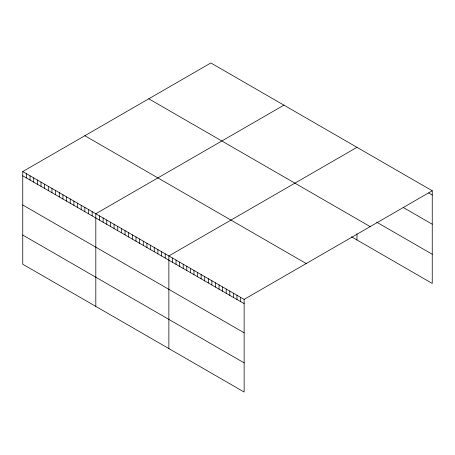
<?xml version="1.0" encoding="UTF-8"?>
<svg xmlns="http://www.w3.org/2000/svg" width="455" height="455" viewBox="0 0 455 455"><rect width="100%" height="100%" fill="white"/><g stroke="black" fill="none" stroke-linecap="round" stroke-linejoin="round"><path stroke-width="0.68" d="M22.75 171.563L244.142 299.384L244.142 392.039L22.75 264.219L22.75 171.563L210.858 62.961L432.25 190.781L432.25 283.437L351.499 236.81M283.92 105.145L95.812 213.748L95.812 306.397M356.976 147.323L168.868 255.926L168.868 348.581M244.142 299.384L432.25 190.781M428.667 192.971L432.25 195.041M403.574 207.656L432.25 224.213M376.689 222.188L432.25 254.265M148.785 98.803L370.177 226.618M84.823 135.726L306.215 263.547M22.75 175.823L244.142 303.644M22.75 204.995L244.142 332.815M22.75 235.047L244.142 362.868M356.976 233.728L356.976 239.978M240.558 297.314L240.558 301.574M236.975 295.244L236.975 299.504M233.387 293.179L233.387 297.433M229.803 291.109L229.803 295.369M226.22 289.039L226.22 293.299M222.637 286.969L222.637 291.228M219.048 284.898L219.048 289.158M215.465 282.828L215.465 287.088M211.882 280.758L211.882 285.018M208.299 278.693L208.299 282.947M204.71 276.623L204.71 280.883M201.127 274.553L201.127 278.813M197.544 272.482L197.544 276.742M193.961 270.412L193.961 274.672M190.378 268.342L190.378 272.602M186.789 266.272L186.789 270.532M183.206 264.207L183.206 268.461M179.623 262.137L179.623 266.397M176.039 260.067L176.039 264.327M172.451 257.996L172.451 262.256M165.216 253.816L165.216 258.076M161.565 251.706L161.565 255.966M157.908 249.602L157.908 253.862M154.256 247.492L154.256 251.751M150.605 245.381L150.605 249.641M146.948 243.271L146.948 247.531M143.297 241.161L143.297 245.421M139.645 239.057L139.645 243.311M135.994 236.947L135.994 241.207M132.337 234.837L132.337 239.097M128.685 232.727L128.685 236.987M125.034 230.617L125.034 234.877M121.383 228.507L121.383 232.767M117.726 226.402L117.726 230.662M114.074 224.292L114.074 228.552M110.423 222.182L110.423 226.442M106.766 220.072L106.766 224.332M103.114 217.962L103.114 222.222M99.463 215.858L99.463 220.118M92.155 211.638L92.155 215.898M88.503 209.527L88.503 213.787M84.852 207.417L84.852 211.677M81.195 205.307L81.195 209.567M77.543 203.203L77.543 207.463M73.892 201.093L73.892 205.353M70.241 198.983L70.241 203.243M66.584 196.873L66.584 201.133M62.932 194.763L62.932 199.023M59.281 192.658L59.281 196.918M55.629 190.548L55.629 194.808M51.972 188.438L51.972 192.698M48.321 186.328L48.321 190.588M44.67 184.218L44.67 188.478M41.013 182.108L41.013 186.368M37.361 180.004L37.361 184.264M33.71 177.894L33.71 182.154M30.058 175.784L30.058 180.043M26.401 173.673L26.401 177.933"/></g></svg>
